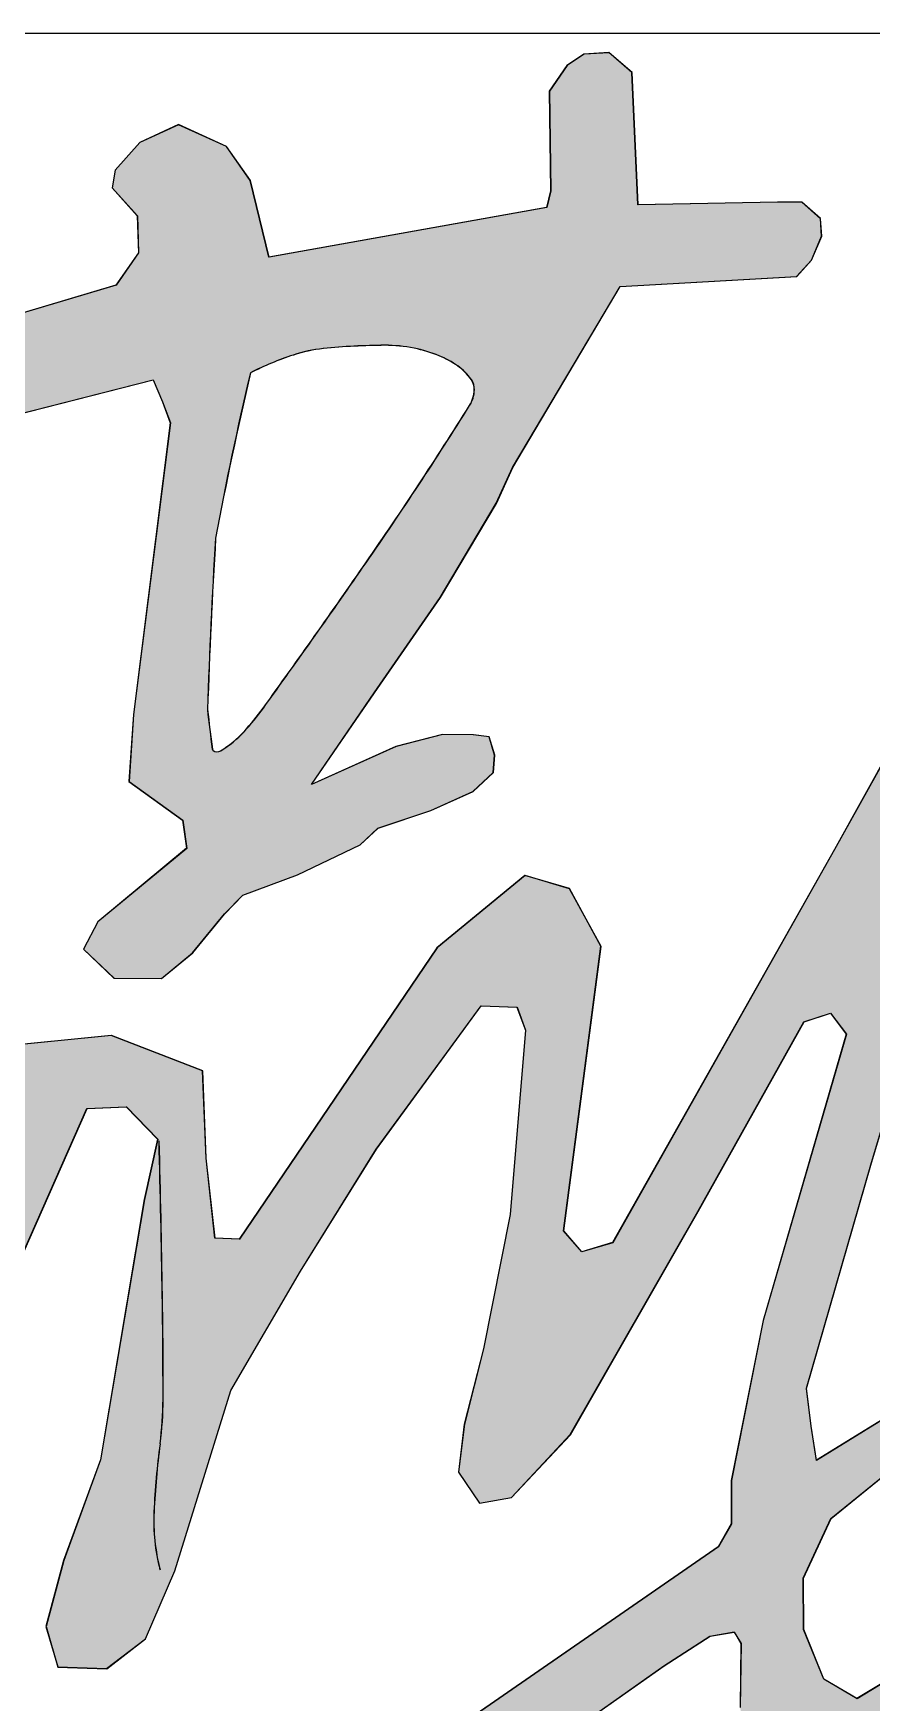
# Model space of a CAD drawing. Extents: x 695776 to 1250176, y 4443437 to 9025597.
# Drawn here: x 742089 to 742370, y 4445998 to 4446557 of the extents above; entities that cross this region are included whole.
import ezdxf

# ---------------------------------------------------------------- set-up
doc = ezdxf.new("R2010")
doc.units = 0
doc.header["$LTSCALE"] = 0.5
doc.layers.add('图框', color=7, linetype='CONTINUOUS')
doc.layers.add('签名（新）', color=7, linetype='CONTINUOUS')

# ---------------------------------------------------------------- blocks, each defined once
blk = doc.blocks.new('q')
at = {"layer": '签名（新）'}
h = blk.add_hatch(color=256, dxfattribs=at)
h.paths.add_polyline_path([(552070.1706341956, 5549788.22894026), (552071.4526398614, 5549790.539992094), (552071.7739402448, 5549790.617207082), (552072.8994370017, 5549791.289137391), (552079.2853058759, 5549793.143662048), (552089.521646445, 5549795.740240149), (552089.7783752232, 5549795.130831594), (552089.993445034, 5549794.553215956), (552088.9786474267, 5549786.513052683), (552088.8547609638, 5549784.665981692), (552090.3368787454, 5549783.595759382), (552090.4445162284, 5549782.821867153), (552087.9947229068, 5549780.79597888), (552087.6000256431, 5549780.039271601), (552088.444411368, 5549779.240172563), (552089.7516133304, 5549779.228935543), (552090.6140067702, 5549779.936152445), (552091.4889884397, 5549781.011299911), (552091.9972145321, 5549781.534098293), (552093.5032123624, 5549782.093106671), (552095.2308452026, 5549782.914136022), (552095.7259642569, 5549783.375936357), (552097.1807348179, 5549783.867347855), (552098.3447961941, 5549784.38952147), (552098.9044968337, 5549784.911558266), (552098.9416744683, 5549785.38902643), (552098.7922207172, 5549785.893695838), (552098.3565148077, 5549785.950233013), (552097.5023636926, 5549785.958640686), (552096.2198090545, 5549785.627855749), (552093.8916818029, 5549784.583508668), (552095.624421804, 5549787.111487539), (552097.445509583, 5549789.736720216), (552098.9901472128, 5549792.335685147), (552099.4378862202, 5549793.322846544), (552102.4053499218, 5549798.31652074), (552107.2761990997, 5549798.589192897), (552107.6850932062, 5549799.03764515), (552107.9623614551, 5549799.698701261), (552107.9327121937, 5549800.185281662), (552107.4158926322, 5549800.642283649), (552106.7445369225, 5549800.642132602), (552102.8990029951, 5549800.56560172), (552102.733613533, 5549804.216429424), (552102.096327411, 5549804.762372076), (552101.406125556, 5549804.720469234), (552100.9362917831, 5549804.408956546), (552100.4530242132, 5549803.704798944), (552100.4900299592, 5549800.951802869), (552100.3760755061, 5549800.497079999), (552092.7197939134, 5549799.12109373), (552092.2017641127, 5549801.235374306), (552091.5451512212, 5549802.175082724), (552090.2210261793, 5549802.777283175), (552089.1547943384, 5549802.289624014), (552088.472728913, 5549801.526750873), (552088.3904155482, 5549801.038186881), (552089.085386397, 5549800.26095893), (552089.1162035888, 5549799.24438554), (552088.4951768836, 5549798.348389772), (552072.2276123218, 5549793.521525647), (552070.784462748, 5549792.085734328), (552067.5902995735, 5549791.081144022), (552066.8548475212, 5549790.234044044), (552069.5954702429, 5549787.782592865)])
edge = h.paths.add_edge_path(flags=16)
edge.add_ellipse((552096.1702353716, 5549788.044558547), major_axis=(6.243767479501373, 6.243767479501374), ratio=0.9999999833477007, start_angle=423.37111500037224, end_angle=431.67953727741514, ccw=False)
edge.add_ellipse((552094.6137373665, 5549792.731451937), major_axis=(-2.751657987555208, 2.751657987555208), ratio=0.99999998775777, start_angle=320.8417277742424, end_angle=333.37111433245684, ccw=False)
edge.add_ellipse((552095.9874123085, 5549779.305140017), major_axis=(-12.2950545261886, 12.2950545261886), ratio=0.9999999981453631, start_angle=315.24039348658, end_angle=320.8417280595635, ccw=False)
edge.add_ellipse((552095.9310406364, 5549792.740775303), major_axis=(2.794542048953141, 2.794542048953141), ratio=0.9999999965858082, start_angle=393.4753998618278, end_angle=405.2403936339748, ccw=False)
edge.add_ellipse((552095.9439920502, 5549792.80429393), major_axis=(2.748703436282701, 2.748703436282701), ratio=0.9999999660489287, start_angle=382.83805300783195, end_angle=393.47540066661975, ccw=False)
edge.add_ellipse((552096.4452471024, 5549794.034917586), major_axis=(1.809104835516941, 1.809104835516942), ratio=0.9999999898627221, start_angle=369.71632446202653, end_angle=382.83805251322724, ccw=False)
edge.add_ellipse((552097.029087932, 5549794.860003917), major_axis=(-1.094388994511854, 1.094388994511853), ratio=0.9999999694501509, start_angle=259.9434766823282, end_angle=279.7163240897369, ccw=False)
edge.add_ellipse((552097.9146131825, 5549795.478754371), major_axis=(-0.3305149263631588, 0.3305149263631587), ratio=0.999999988924747, start_angle=223.5322718075768, end_angle=259.9434760017251, ccw=False)
edge.add_ellipse((552097.5191465922, 5549795.488887135), major_axis=(-0.6102438084720787, 0.6102438084720786), ratio=0.9999999904865648, start_angle=192.9418821944871, end_angle=223.5322717553476, ccw=False)
edge.add_ellipse((552003.2526310481, 5549854.526182629), major_axis=(-79.26003154533632, 79.2600315453363), ratio=0.9999999914704394, start_angle=190.289244986749, end_angle=192.941882236105, ccw=False)
edge.add_ellipse((551893.9579317359, 5549930.235776848), major_axis=(173.2740667950866, 173.2740667950866), ratio=0.9999999455215328, start_angle=279.1412798669598, end_angle=280.28924435440183, ccw=False)
edge.add_ellipse((552086.7265886071, 5549790.906092485), major_axis=(-5.088867349822454, 5.088867349822453), ratio=0.9999999881796081, start_angle=182.4389618698829, end_angle=189.1412804600933, ccw=False)
edge.add_ellipse((552089.8615809872, 5549788.027251199), major_axis=(-2.07922414949683, 2.079224149496829), ratio=0.9999999661160351, start_angle=166.1872807714476, end_angle=182.4389619283403, ccw=False)
edge.add_ellipse((552091.2880128172, 5549785.670751895), major_axis=(0.1314309453860791, 0.1314309453860791), ratio=0.9999999960850017, start_angle=187.7711590280619, end_angle=256.1872815879185, ccw=False)
edge.add_ellipse((552091.2053255655, 5549785.561929253), major_axis=(0.03478843628890479, 0.0347884362889048), ratio=0.9999997355634516, start_angle=142.7796400309569, end_angle=187.7711581328892, ccw=False)
edge.add_ellipse((552132.9710352474, 5549791.268009383), major_axis=(29.84195013265871, 29.84195013265871), ratio=0.999999985140225, start_angle=141.2826203440931, end_angle=142.7796513305244, ccw=False)
edge.add_ellipse((552273.6018021072, 5549780.449691352), major_axis=(-129.1781077346867, 129.1781077346867), ratio=0.9999999990229821, start_angle=41.57191551940309, end_angle=43.055135356951894, ccw=False)
edge.add_ellipse((552192.6931257008, 5549772.351091865), major_axis=(72.98604986616594, 72.98604986616596), ratio=0.999999998048919, start_angle=121.79231268398229, end_angle=124.38004587748549, ccw=False)
h = blk.add_hatch(color=256, dxfattribs=at)
h.paths.add_polyline_path([(552070.1757442112, 5549788.228101535), (552071.4577498775, 5549790.539153371), (552071.7790502609, 5549790.616368353), (552072.9045470178, 5549791.288298663), (552079.2904158916, 5549793.142823323), (552089.5267564607, 5549795.739401419), (552089.7834852393, 5549795.129992869), (552089.9985550501, 5549794.552377235), (552088.9837574426, 5549786.512213958), (552088.8598709799, 5549784.665142964), (552090.3419887616, 5549783.594920654), (552090.4496262445, 5549782.82102843), (552087.9998329225, 5549780.795140152), (552087.605135659, 5549780.038432878), (552088.4495213843, 5549779.239333834), (552089.7567233463, 5549779.228096819), (552090.6191167863, 5549779.935313717), (552091.4940984558, 5549781.010461182), (552092.0023245482, 5549781.533259564), (552093.5083223783, 5549782.092267943), (552095.2359552187, 5549782.913297294), (552095.731074273, 5549783.375097634), (552097.185844834, 5549783.866509126), (552098.3499062102, 5549784.388682747), (552098.9096068498, 5549784.910719537), (552098.9467844842, 5549785.3881877), (552098.7973307333, 5549785.892857115), (552098.3616248235, 5549785.949394285), (552097.5074737085, 5549785.957801958), (552096.2249190706, 5549785.62701702), (552093.8967918189, 5549784.582669939), (552095.6295318201, 5549787.110648815), (552097.450619599, 5549789.735881488), (552098.9952572284, 5549792.334846418), (552099.442996236, 5549793.322007815), (552102.4104599376, 5549798.315682012), (552107.2813091156, 5549798.588354167), (552107.6902032221, 5549799.036806425), (552107.9674714712, 5549799.697862536), (552107.9378222098, 5549800.184442939), (552107.4210026483, 5549800.641444924), (552106.7496469384, 5549800.641293873), (552102.9041130107, 5549800.564762996), (552102.7387235491, 5549804.215590699), (552102.1014374271, 5549804.761533347), (552101.4112355721, 5549804.719630509), (552100.9414017992, 5549804.408117818), (552100.4581342293, 5549803.703960216), (552100.4951399753, 5549800.950964141), (552100.3811855222, 5549800.496241271), (552092.7249039295, 5549799.120255005), (552092.2068741288, 5549801.234535578), (552091.5502612373, 5549802.174243999), (552090.2261361949, 5549802.77644445), (552089.1599043545, 5549802.288785285), (552088.4778389288, 5549801.525912144), (552088.3955255641, 5549801.037348152), (552089.0904964131, 5549800.260120206), (552089.121313605, 5549799.243546812), (552088.5002868997, 5549798.347551051), (552072.2327223378, 5549793.520686925), (552070.7895727641, 5549792.084895603), (552067.5954095896, 5549791.080305297), (552066.8599575373, 5549790.233205319), (552069.600580259, 5549787.78175414)])
edge = h.paths.add_edge_path(flags=16)
edge.add_ellipse((552096.1753453874, 5549788.043719823), major_axis=(6.243767475153117, 6.243767475153118), ratio=0.9999999839487206, start_angle=423.3711149851411, end_angle=431.6795372671395, ccw=False)
edge.add_ellipse((552094.6188473821, 5549792.730613208), major_axis=(-2.751657958853472, 2.751657958853472), ratio=0.9999999776857528, start_angle=320.8417274854888, end_angle=333.3711140944414, ccw=False)
edge.add_ellipse((552095.9925223243, 5549779.304301292), major_axis=(12.29505473175364, 12.29505473175364), ratio=0.9999999944432441, start_angle=405.24039369990635, end_angle=410.8417282701455, ccw=False)
edge.add_ellipse((552095.9361506525, 5549792.739936574), major_axis=(2.794542048953141, 2.794542048953141), ratio=0.9999999965858082, start_angle=393.4753998618278, end_angle=405.2403936339748, ccw=False)
edge.add_ellipse((552095.9491020661, 5549792.803455201), major_axis=(2.748703451763347, 2.748703451763348), ratio=0.9999999853263501, start_angle=382.83805261395514, end_angle=393.4754001605965, ccw=False)
edge.add_ellipse((552096.4503571183, 5549794.034078862), major_axis=(1.809104832382116, 1.809104832382116), ratio=0.9999999551421433, start_angle=369.7163248128643, end_angle=382.83805322090603, ccw=False)
edge.add_ellipse((552097.034197948, 5549794.859165192), major_axis=(1.094388962355974, 1.094388962355974), ratio=0.9999999745615669, start_angle=349.94347606437606, end_angle=369.71632466558356, ccw=False)
edge.add_ellipse((552097.9197231986, 5549795.477915643), major_axis=(0.330514921435734, 0.330514921435734), ratio=0.9999999901458613, start_angle=313.5322711956221, end_angle=349.9434758936259, ccw=False)
edge.add_ellipse((552097.5242566081, 5549795.488048406), major_axis=(-0.6102438084828274, 0.6102438084828273), ratio=0.9999999920040553, start_angle=192.9418821673046, end_angle=223.5322717119318, ccw=False)
edge.add_ellipse((552003.257741064, 5549854.525343901), major_axis=(79.26003179466889, 79.26003179466889), ratio=0.9999999974240277, start_angle=280.2892448768231, end_angle=282.9418821011942, ccw=False)
edge.add_ellipse((551893.9630417518, 5549930.234938125), major_axis=(173.2740730268519, 173.2740730268519), ratio=0.9999999106201347, start_angle=279.14127955208284, end_angle=280.28924400154, ccw=False)
edge.add_ellipse((552086.7316986232, 5549790.905253757), major_axis=(5.088867644349668, 5.088867644349669), ratio=0.9999999422991959, start_angle=272.43896170930446, end_angle=279.1412798214404, ccw=False)
edge.add_ellipse((552089.8666910029, 5549788.02641247), major_axis=(-2.079224149477811, 2.079224149477811), ratio=0.9999999839996416, start_angle=166.1872809863329, end_angle=182.4389618909126, ccw=False)
edge.add_ellipse((552091.2931228332, 5549785.66991317), major_axis=(-0.1314309490841399, 0.1314309490841398), ratio=0.999999974402319, start_angle=97.77115868722439, end_angle=166.1872804880977, ccw=False)
edge.add_ellipse((552091.2104355816, 5549785.561090528), major_axis=(0.03478843745243616, 0.03478843745243617), ratio=0.999999793430857, start_angle=142.7796453759245, end_angle=187.7711592169616, ccw=False)
edge.add_ellipse((552132.9761452633, 5549791.267170655), major_axis=(29.84195005072517, 29.84195005072518), ratio=0.9999999827297609, start_angle=141.2826202737848, end_angle=142.7796512655655, ccw=False)
edge.add_ellipse((552273.606912123, 5549780.44885263), major_axis=(-129.17810794316, 129.17810794316), ratio=0.9999999993840283, start_angle=41.571915510444626, end_angle=43.055135346631516, ccw=False)
edge.add_ellipse((552192.6982357167, 5549772.350253142), major_axis=(-72.98604946828344, 72.98604946828343), ratio=0.9999999975531433, start_angle=31.79231279952262, end_angle=34.38004599481491, ccw=False)
h = blk.add_hatch(color=256, dxfattribs=at)
h.paths.add_polyline_path([(552108.2195426634, 5549764.338238189), (552111.7702941865, 5549767.22745223), (552113.7774761104, 5549769.052604607), (552115.4364248845, 5549770.646873621), (552115.9921298398, 5549770.167478447), (552116.051190892, 5549769.823536762), (552115.6548484592, 5549767.676500745), (552113.0424672806, 5549763.227810042), (552110.1638030213, 5549760.111380043), (552108.9363760522, 5549759.372912595), (552108.0232303273, 5549759.914456971), (552107.4690141048, 5549761.284217593), (552107.4571873174, 5549762.695455465)], flags=16)
h.paths.add_polyline_path([(552075.9556549737, 5549785.093687677), (552077.516493254, 5549784.690793165), (552078.3137285553, 5549783.702407861), (552078.5614033916, 5549776.878805579), (552077.3941556632, 5549776.001320193), (552068.2368006508, 5549774.261349856), (552068.2010896987, 5549773.019665777), (552067.8652604497, 5549771.944978576), (552078.5356971167, 5549773.915186697), (552078.4414906882, 5549772.834870522), (552078.060619504, 5549770.724175828), (552075.7255592091, 5549764.656147159), (552074.5902200044, 5549761.543657118), (552073.2335152087, 5549759.980154278), (552073.0095621574, 5549758.446404758), (552073.9488045418, 5549757.831957714), (552075.2929366183, 5549758.025745003), (552076.5468776368, 5549759.592763763), (552082.0550076836, 5549764.991711113), (552083.8779314761, 5549767.694705013), (552085.7750691051, 5549771.302544124), (552087.6973089796, 5549775.644075185), (552088.7805238646, 5549775.693432141), (552089.6474744924, 5549774.797740193), (552089.2764045066, 5549773.1365397), (552088.0705251473, 5549765.960975795), (552087.0560073262, 5549763.179713016), (552086.564713996, 5549761.36001894), (552086.8943723856, 5549760.246838), (552088.2411916789, 5549760.200758461), (552089.3112036363, 5549761.021184114), (552090.1194004632, 5549762.899535516), (552091.6663623373, 5549767.8743078), (552093.5857920935, 5549771.160436239), (552095.6800483604, 5549774.526527852), (552098.572317134, 5549778.478042997), (552099.5607052281, 5549778.444226679), (552099.7947455051, 5549777.809678926), (552099.3704356633, 5549772.722347959), (552098.6341700502, 5549769.018575489), (552098.1060246578, 5549766.943860332), (552097.9463596999, 5549765.617549888), (552098.5265860674, 5549764.760585322), (552099.4082853021, 5549764.920671294), (552101.0295371754, 5549766.653582636), (552104.5546229754, 5549772.81133321), (552107.476415235, 5549778.038459075), (552108.2085089885, 5549778.279764759), (552108.645626973, 5549777.694049702), (552106.3489318512, 5549769.80095945), (552105.4705033932, 5549765.386460221), (552105.4723481761, 5549764.189787563), (552105.113877409, 5549763.558150187), (552094.1868642269, 5549756.013496106), (552090.758814896, 5549753.600816292), (552088.1732904726, 5549752.066278962), (552086.2046526029, 5549751.79948576), (552085.7966574491, 5549751.049681246), (552086.0341399333, 5549749.609501277), (552088.1161954929, 5549750.397498862), (552092.2917257496, 5549752.307254205), (552103.6137705876, 5549760.280754322), (552104.8842956122, 5549761.096517296), (552105.549596412, 5549761.211240466), (552105.7370141362, 5549760.891115234), (552105.7142936472, 5549759.132226182), (552105.9897911552, 5549757.907579469), (552106.3553775336, 5549756.996864201), (552107.8723245766, 5549756.495861216), (552109.6048972346, 5549756.885686423), (552113.0835873947, 5549760.038314098), (552114.8216171317, 5549762.078289702), (552116.7050661268, 5549766.321589583), (552117.4774915689, 5549769.394335574), (552117.4957125863, 5549769.926902038), (552116.9947717672, 5549772.029337188), (552117.708602742, 5549773.122291288), (552119.4194590647, 5549775.220553426), (552120.1987754052, 5549775.899369834), (552121.2739910696, 5549776.148424461), (552121.6626688594, 5549776.862720127), (552121.6606574231, 5549777.56439818), (552121.316380547, 5549778.147858662), (552120.6953698306, 5549778.247062639), (552119.9884075556, 5549778.115336438), (552119.2448011682, 5549777.673039556), (552117.544601008, 5549775.886237238), (552115.3368899646, 5549772.71750415), (552113.952921982, 5549770.986856537), (552112.749893297, 5549769.704855914), (552109.9759276531, 5549767.277489999), (552107.819017451, 5549765.94542767), (552107.6746637501, 5549766.88741588), (552107.5471717949, 5549767.93088006), (552109.3195769921, 5549774.089754683), (552110.8867037435, 5549779.34748281), (552112.3049554245, 5549784.341042399), (552112.1129570212, 5549785.449984777), (552111.3747060089, 5549786.263635852), (552110.5207609243, 5549786.135716232), (552109.9058977339, 5549785.638198749), (552108.3174740409, 5549782.785653217), (552102.1966641786, 5549771.947343355), (552101.3469250132, 5549771.69637133), (552100.8459598458, 5549772.273602201), (552101.8754447154, 5549780.119660115), (552101.008579255, 5549781.709571474), (552099.7792681343, 5549782.071682666), (552097.3527915021, 5549780.079286451), (552091.8996964045, 5549772.047271352), (552091.2265972632, 5549772.070300503), (552090.9828147602, 5549774.274986043), (552090.8880033378, 5549776.687125643), (552088.3675791878, 5549777.658982559), (552081.0209607765, 5549776.940145691), (552080.740963955, 5549782.523408417), (552080.1479507847, 5549785.284225444), (552078.9195747494, 5549786.231344405), (552077.8432322668, 5549787.015854556), (552076.5919947134, 5549787.294773826), (552075.6381048742, 5549787.051948544), (552075.1716000275, 5549786.084113103)])
h.paths.add_polyline_path([(552081.1018807826, 5549774.925119665), (552084.9279932284, 5549775.407923257), (552085.8708936153, 5549775.130179416), (552083.3203144207, 5549769.724744099), (552078.5178800728, 5549763.758796846), (552077.836406386, 5549763.822278704), (552077.6669660416, 5549765.223287675), (552078.6829905664, 5549767.980903622), (552079.967577783, 5549771.404412007), (552080.3255499671, 5549773.785632164)], flags=16)
h = blk.add_hatch(color=256, dxfattribs=at)
h.paths.add_polyline_path([(552108.2246526795, 5549764.33739946), (552111.7754042024, 5549767.22661351), (552113.7825861265, 5549769.051765882), (552115.4415349006, 5549770.646034893), (552115.9972398559, 5549770.166639722), (552116.0563009081, 5549769.822698037), (552115.6599584753, 5549767.675662022), (552113.0475772967, 5549763.226971313), (552110.1689130372, 5549760.110541319), (552108.9414860681, 5549759.37207387), (552108.0283403432, 5549759.913618242), (552107.4741241204, 5549761.283378865), (552107.4622973333, 5549762.694616737)], flags=16)
h.paths.add_polyline_path([(552075.9607649894, 5549785.092848956), (552077.5216032701, 5549784.689954436), (552078.3188385712, 5549783.70156914), (552078.5665134079, 5549776.87796685), (552077.3992656793, 5549776.000481464), (552068.2419106667, 5549774.260511125), (552068.2061997148, 5549773.018827048), (552067.8703704658, 5549771.944139851), (552078.5408071324, 5549773.914347968), (552078.4466007039, 5549772.834031793), (552078.0657295198, 5549770.723337099), (552075.730669225, 5549764.65530843), (552074.5953300205, 5549761.542818389), (552073.2386252248, 5549759.979315549), (552073.0146721733, 5549758.445566037), (552073.9539145579, 5549757.831118989), (552075.2980466344, 5549758.024906279), (552076.5519876529, 5549759.591925034), (552082.0601176994, 5549764.990872388), (552083.883041492, 5549767.693866285), (552085.7801791212, 5549771.301705401), (552087.7024189957, 5549775.643236456), (552088.7856338808, 5549775.692593411), (552089.6525845083, 5549774.796901464), (552089.2815145227, 5549773.135700976), (552088.0756351626, 5549765.960137066), (552087.0611173423, 5549763.178874288), (552086.5698240121, 5549761.35918022), (552086.8994824016, 5549760.24599928), (552088.2463016948, 5549760.19991974), (552089.3163136524, 5549761.020345385), (552090.1245104793, 5549762.898696788), (552091.6714723529, 5549767.873469079), (552093.5909021096, 5549771.159597514), (552095.6851583762, 5549774.525689127), (552098.5774271501, 5549778.477204274), (552099.5658152443, 5549778.443387956), (552099.7998555212, 5549777.808840198), (552099.3755456791, 5549772.721509236), (552098.6392800662, 5549769.01773676), (552098.1111346737, 5549766.943021607), (552097.951469716, 5549765.616711165), (552098.5316960828, 5549764.759746599), (552099.413395318, 5549764.919832566), (552101.0346471913, 5549766.652743906), (552104.5597329913, 5549772.810494482), (552107.4815252508, 5549778.037620352), (552108.2136190046, 5549778.278926034), (552108.6507369889, 5549777.693210973), (552106.3540418673, 5549769.800120722), (552105.4756134093, 5549765.385621493), (552105.4774581922, 5549764.188948834), (552105.118987425, 5549763.557311462), (552094.191974243, 5549756.012657383), (552090.7639249119, 5549753.599977569), (552088.1784004887, 5549752.065440234), (552086.2097626185, 5549751.798647035), (552085.8017674652, 5549751.048842518), (552086.0392499492, 5549749.608662548), (552088.1213055091, 5549750.396660139), (552092.2968357657, 5549752.306415476), (552103.6188806037, 5549760.279915594), (552104.8894056279, 5549761.095678567), (552105.5547064281, 5549761.210401737), (552105.7421241525, 5549760.890276511), (552105.7194036633, 5549759.131387454), (552105.9949011713, 5549757.906740741), (552106.3604875492, 5549756.996025476), (552107.8774345922, 5549756.495022488), (552109.6100072507, 5549756.884847694), (552113.0886974105, 5549760.03747537), (552114.8267271478, 5549762.077450973), (552116.7101761426, 5549766.320750854), (552117.4826015848, 5549769.393496855), (552117.5008226022, 5549769.926063313), (552116.9998817833, 5549772.02849846), (552117.7137127578, 5549773.12145256), (552119.4245690808, 5549775.219714697), (552120.2038854213, 5549775.898531113), (552121.2791010855, 5549776.147585737), (552121.6677788752, 5549776.861881402), (552121.665767439, 5549777.563559455), (552121.3214905629, 5549778.147019933), (552120.7004798467, 5549778.246223916), (552119.9935175712, 5549778.114497709), (552119.2499111843, 5549777.672200832), (552117.5497110238, 5549775.885398509), (552115.3419999806, 5549772.716665425), (552113.9580319977, 5549770.986017808), (552112.7550033128, 5549769.704017186), (552109.981037669, 5549767.276651274), (552107.8241274671, 5549765.944588947), (552107.679773766, 5549766.886577152), (552107.5522818108, 5549767.930041336), (552109.3246870082, 5549774.088915954), (552110.8918137596, 5549779.346644087), (552112.3100654406, 5549784.340203675), (552112.118067037, 5549785.449146057), (552111.3798160248, 5549786.262797129), (552110.5258709404, 5549786.134877502), (552109.91100775, 5549785.637360024), (552108.322584057, 5549782.784814492), (552102.2017741943, 5549771.94650463), (552101.3520350293, 5549771.695532601), (552100.8510698617, 5549772.272763472), (552101.8805547315, 5549780.11882139), (552101.013689271, 5549781.708732746), (552099.7843781505, 5549782.070843938), (552097.3579015182, 5549780.078447722), (552091.9048064206, 5549772.046432627), (552091.2317072792, 5549772.069461774), (552090.9879247763, 5549774.274147318), (552090.8931133536, 5549776.686286914), (552088.3726892039, 5549777.658143834), (552081.0260707921, 5549776.939306972), (552080.746073971, 5549782.522569688), (552080.1530608005, 5549785.283386721), (552078.9246847655, 5549786.230505676), (552077.8483422827, 5549787.015015827), (552076.597104729, 5549787.293935101), (552075.6432148903, 5549787.051109819), (552075.1767100436, 5549786.08327438)])
h.paths.add_polyline_path([(552081.1069907987, 5549774.92428094), (552084.9331032445, 5549775.407084538), (552085.8760036312, 5549775.129340693), (552083.3254244368, 5549769.723905374), (552078.5229900889, 5549763.757958118), (552077.8415164021, 5549763.821439976), (552077.6720760574, 5549765.222448952), (552078.6881005822, 5549767.980064897), (552079.9726877989, 5549771.403573278), (552080.3306599834, 5549773.784793439)], flags=16)
for p, q in [((552101.406125556, 5549804.720469234, 771.6440000000002), (552100.9362917831, 5549804.408956546, 771.6440000000002)), ((552101.4112355721, 5549804.719630509, 771.6440000000002), (552100.9414017992, 5549804.408117818, 771.6440000000002)), ((552102.096327411, 5549804.762372076, 771.6440000000002), (552101.406125556, 5549804.720469234, 771.6440000000002)), ((552102.1014374271, 5549804.761533347, 771.6440000000002), (552101.4112355721, 5549804.719630509, 771.6440000000002)), ((552102.733613533, 5549804.216429424, 771.6440000000002), (552102.096327411, 5549804.762372076, 771.6440000000002)), ((552102.7387235491, 5549804.215590699, 771.6440000000002), (552102.1014374271, 5549804.761533347, 771.6440000000002)), ((552100.9362917831, 5549804.408956546, 771.6440000000002), (552100.4530242132, 5549803.704798944, 771.6440000000002)), ((552100.9414017992, 5549804.408117818, 771.6440000000002), (552100.4581342293, 5549803.703960216, 771.6440000000002)), ((552102.8990029951, 5549800.56560172, 771.6440000000002), (552102.733613533, 5549804.216429424, 771.6440000000002)), ((552102.9041130107, 5549800.564762996, 771.6440000000002), (552102.7387235491, 5549804.215590699, 771.6440000000002)), ((552100.4530242132, 5549803.704798944, 771.6440000000002), (552100.4900299592, 5549800.951802869, 771.6440000000002)), ((552100.4581342293, 5549803.703960216, 771.6440000000002), (552100.4951399753, 5549800.950964141, 771.6440000000002)), ((552090.2210261793, 5549802.777283175, 771.6440000000002), (552089.1547943384, 5549802.289624014, 771.6440000000002)), ((552090.2261361949, 5549802.77644445, 771.6440000000002), (552089.1599043545, 5549802.288785285, 771.6440000000002)), ((552091.5451512212, 5549802.175082724, 771.6440000000002), (552090.2210261793, 5549802.777283175, 771.6440000000002)), ((552091.5502612373, 5549802.174243999, 771.6440000000002), (552090.2261361949, 5549802.77644445, 771.6440000000002)), ((552089.1547943384, 5549802.289624014, 771.6440000000002), (552088.472728913, 5549801.526750873, 771.6440000000002)), ((552089.1599043545, 5549802.288785285, 771.6440000000002), (552088.4778389288, 5549801.525912144, 771.6440000000002)), ((552092.2017641127, 5549801.235374306, 771.6440000000002), (552091.5451512212, 5549802.175082724, 771.6440000000002)), ((552092.2068741288, 5549801.234535578, 771.6440000000002), (552091.5502612373, 5549802.174243999, 771.6440000000002)), ((552088.472728913, 5549801.526750873, 771.6440000000002), (552088.3904155482, 5549801.038186881, 771.6440000000002)), ((552088.4778389288, 5549801.525912144, 771.6440000000002), (552088.3955255641, 5549801.037348152, 771.6440000000002)), ((552092.7197939134, 5549799.12109373, 771.6440000000002), (552092.2017641127, 5549801.235374306, 771.6440000000002)), ((552092.7249039295, 5549799.120255005, 771.6440000000002), (552092.2068741288, 5549801.234535578, 771.6440000000002)), ((552088.3904155482, 5549801.038186881, 771.6440000000002), (552089.085386397, 5549800.26095893, 771.6440000000002)), ((552088.3955255641, 5549801.037348152, 771.6440000000002), (552089.0904964131, 5549800.260120206, 771.6440000000002)), ((552100.4900299592, 5549800.951802869, 771.6440000000002), (552100.3760755061, 5549800.497079999, 771.6440000000002)), ((552100.4951399753, 5549800.950964141, 771.6440000000002), (552100.3811855222, 5549800.496241271, 771.6440000000002)), ((552100.3760755061, 5549800.497079999, 771.6440000000002), (552092.7197939134, 5549799.12109373, 771.6440000000002)), ((552100.3811855222, 5549800.496241271, 771.6440000000002), (552092.7249039295, 5549799.120255005, 771.6440000000002)), ((552106.7445369225, 5549800.642132602, 771.6440000000002), (552102.8990029951, 5549800.56560172, 771.6440000000002)), ((552106.7496469384, 5549800.641293873, 771.6440000000002), (552102.9041130107, 5549800.564762996, 771.6440000000002)), ((552107.4158926322, 5549800.642283649, 771.6440000000002), (552106.7445369225, 5549800.642132602, 771.6440000000002)), ((552107.4210026483, 5549800.641444924, 771.6440000000002), (552106.7496469384, 5549800.641293873, 771.6440000000002)), ((552107.9327121937, 5549800.185281662, 771.6440000000002), (552107.4158926322, 5549800.642283649, 771.6440000000002)), ((552107.9378222098, 5549800.184442939, 771.6440000000002), (552107.4210026483, 5549800.641444924, 771.6440000000002)), ((552089.085386397, 5549800.26095893, 771.6440000000002), (552089.1162035888, 5549799.24438554, 771.6440000000002)), ((552089.0904964131, 5549800.260120206, 771.6440000000002), (552089.121313605, 5549799.243546812, 771.6440000000002)), ((552107.9623614551, 5549799.698701261, 771.6440000000002), (552107.9327121937, 5549800.185281662, 771.6440000000002)), ((552107.9674714712, 5549799.697862536, 771.6440000000002), (552107.9378222098, 5549800.184442939, 771.6440000000002)), ((552107.6850932062, 5549799.03764515, 771.6440000000002), (552107.9623614551, 5549799.698701261, 771.6440000000002)), ((552107.6902032221, 5549799.036806425, 771.6440000000002), (552107.9674714712, 5549799.697862536, 771.6440000000002)), ((552089.1162035888, 5549799.24438554, 771.6440000000002), (552088.4951768836, 5549798.348389772, 771.6440000000002)), ((552089.121313605, 5549799.243546812, 771.6440000000002), (552088.5002868997, 5549798.347551051, 771.6440000000002)), ((552107.2761990997, 5549798.589192897, 771.6440000000002), (552107.6850932062, 5549799.03764515, 771.6440000000002)), ((552107.2813091156, 5549798.588354167, 771.6440000000002), (552107.6902032221, 5549799.036806425, 771.6440000000002)), ((552102.4053499218, 5549798.31652074, 771.6440000000002), (552107.2761990997, 5549798.589192897, 771.6440000000002)), ((552102.4104599376, 5549798.315682012, 771.6440000000002), (552107.2813091156, 5549798.588354167, 771.6440000000002)), ((552088.4951768836, 5549798.348389772, 771.6440000000002), (552072.2276123218, 5549793.521525647, 771.6440000000002)), ((552088.5002868997, 5549798.347551051, 771.6440000000002), (552072.2327223378, 5549793.520686925, 771.6440000000002)), ((552099.4378862202, 5549793.322846544, 771.6440000000002), (552102.4053499218, 5549798.31652074, 771.6440000000002)), ((552099.442996236, 5549793.322007815, 771.6440000000002), (552102.4104599376, 5549798.315682012, 771.6440000000002)), ((552079.2853058759, 5549793.143662048, 771.6440000000002), (552089.521646445, 5549795.740240149, 771.6440000000002)), ((552079.2904158916, 5549793.142823323, 771.6440000000002), (552089.5267564607, 5549795.739401419, 771.6440000000002)), ((552089.521646445, 5549795.740240149, 771.6440000000002), (552089.7783752232, 5549795.130831594, 771.6440000000002)), ((552089.5267564607, 5549795.739401419, 771.6440000000002), (552089.7834852393, 5549795.129992869, 771.6440000000002)), ((552089.7783752232, 5549795.130831594, 771.6440000000002), (552089.993445034, 5549794.553215956, 771.6440000000002)), ((552089.7834852393, 5549795.129992869, 771.6440000000002), (552089.9985550501, 5549794.552377235, 771.6440000000002)), ((552089.993445034, 5549794.553215956, 771.6440000000002), (552088.9786474267, 5549786.513052683, 771.6440000000002)), ((552089.9985550501, 5549794.552377235, 771.6440000000002), (552088.9837574426, 5549786.512213958, 771.6440000000002)), ((552098.9901472128, 5549792.335685147, 771.6440000000002), (552099.4378862202, 5549793.322846544, 771.6440000000002)), ((552098.9952572284, 5549792.334846418, 771.6440000000002), (552099.442996236, 5549793.322007815, 771.6440000000002)), ((552097.445509583, 5549789.736720216, 771.6440000000002), (552098.9901472128, 5549792.335685147, 771.6440000000002)), ((552097.450619599, 5549789.735881488, 771.6440000000002), (552098.9952572284, 5549792.334846418, 771.6440000000002)), ((552095.624421804, 5549787.111487539, 771.6440000000002), (552097.445509583, 5549789.736720216, 771.6440000000002)), ((552095.6295318201, 5549787.110648815, 771.6440000000002), (552097.450619599, 5549789.735881488, 771.6440000000002)), ((552093.8916818029, 5549784.583508668, 771.6440000000002), (552095.624421804, 5549787.111487539, 771.6440000000002)), ((552093.8967918189, 5549784.582669939, 771.6440000000002), (552095.6295318201, 5549787.110648815, 771.6440000000002)), ((552088.9786474267, 5549786.513052683, 771.6440000000002), (552088.8547609638, 5549784.665981692, 771.6440000000002)), ((552088.9837574426, 5549786.512213958, 771.6440000000002), (552088.8598709799, 5549784.665142964, 771.6440000000002)), ((552096.2198090545, 5549785.627855749, 771.6440000000002), (552093.8916818029, 5549784.583508668, 771.6440000000002)), ((552096.2249190706, 5549785.62701702, 771.6440000000002), (552093.8967918189, 5549784.582669939, 771.6440000000002)), ((552097.5023636926, 5549785.958640686, 771.6440000000002), (552096.2198090545, 5549785.627855749, 771.6440000000002)), ((552097.5074737085, 5549785.957801958, 771.6440000000002), (552096.2249190706, 5549785.62701702, 771.6440000000002)), ((552098.3565148077, 5549785.950233013, 771.6440000000002), (552097.5023636926, 5549785.958640686, 771.6440000000002)), ((552098.3616248235, 5549785.949394285, 771.6440000000002), (552097.5074737085, 5549785.957801958, 771.6440000000002)), ((552098.7922207172, 5549785.893695838, 771.6440000000002), (552098.3565148077, 5549785.950233013, 771.6440000000002)), ((552098.7973307333, 5549785.892857115, 771.6440000000002), (552098.3616248235, 5549785.949394285, 771.6440000000002)), ((552098.9416744683, 5549785.38902643, 771.6440000000002), (552098.7922207172, 5549785.893695838, 771.6440000000002)), ((552098.9467844842, 5549785.3881877, 771.6440000000002), (552098.7973307333, 5549785.892857115, 771.6440000000002)), ((552109.9058977339, 5549785.638198749, 771.6440000000002), (552108.3174740409, 5549782.785653217, 771.6440000000002)), ((552109.91100775, 5549785.637360024, 771.6440000000002), (552108.322584057, 5549782.784814492, 771.6440000000002)), ((552098.9044968337, 5549784.911558266, 771.6440000000002), (552098.9416744683, 5549785.38902643, 771.6440000000002)), ((552098.9096068498, 5549784.910719537, 771.6440000000002), (552098.9467844842, 5549785.3881877, 771.6440000000002)), ((552088.8547609638, 5549784.665981692, 771.6440000000002), (552090.3368787454, 5549783.595759382, 771.6440000000002)), ((552088.8598709799, 5549784.665142964, 771.6440000000002), (552090.3419887616, 5549783.594920654, 771.6440000000002)), ((552098.3447961941, 5549784.38952147, 771.6440000000002), (552098.9044968337, 5549784.911558266, 771.6440000000002)), ((552098.3499062102, 5549784.388682747, 771.6440000000002), (552098.9096068498, 5549784.910719537, 771.6440000000002)), ((552097.1807348179, 5549783.867347855, 771.6440000000002), (552098.3447961941, 5549784.38952147, 771.6440000000002)), ((552097.185844834, 5549783.866509126, 771.6440000000002), (552098.3499062102, 5549784.388682747, 771.6440000000002)), ((552095.7259642569, 5549783.375936357, 771.6440000000002), (552097.1807348179, 5549783.867347855, 771.6440000000002)), ((552095.731074273, 5549783.375097634, 771.6440000000002), (552097.185844834, 5549783.866509126, 771.6440000000002)), ((552090.3368787454, 5549783.595759382, 771.6440000000002), (552090.4445162284, 5549782.821867153, 771.6440000000002)), ((552090.3419887616, 5549783.594920654, 771.6440000000002), (552090.4496262445, 5549782.82102843, 771.6440000000002)), ((552095.2308452026, 5549782.914136022, 771.6440000000002), (552095.7259642569, 5549783.375936357, 771.6440000000002)), ((552095.2359552187, 5549782.913297294, 771.6440000000002), (552095.731074273, 5549783.375097634, 771.6440000000002)), ((552090.4445162284, 5549782.821867153, 771.6440000000002), (552087.9947229068, 5549780.79597888, 771.6440000000002)), ((552090.4496262445, 5549782.82102843, 771.6440000000002), (552087.9998329225, 5549780.795140152, 771.6440000000002)), ((552093.5032123624, 5549782.093106671, 771.6440000000002), (552095.2308452026, 5549782.914136022, 771.6440000000002)), ((552093.5083223783, 5549782.092267943, 771.6440000000002), (552095.2359552187, 5549782.913297294, 771.6440000000002)), ((552108.3174740409, 5549782.785653217, 771.6440000000002), (552102.1966641786, 5549771.947343355, 771.6440000000002)), ((552108.322584057, 5549782.784814492, 771.6440000000002), (552102.2017741943, 5549771.94650463, 771.6440000000002)), ((552091.9972145321, 5549781.534098293, 771.6440000000002), (552093.5032123624, 5549782.093106671, 771.6440000000002)), ((552092.0023245482, 5549781.533259564, 771.6440000000002), (552093.5083223783, 5549782.092267943, 771.6440000000002)), ((552099.7792681343, 5549782.071682666, 771.6440000000002), (552097.3527915021, 5549780.079286451, 771.6440000000002)), ((552099.7843781505, 5549782.070843938, 771.6440000000002), (552097.3579015182, 5549780.078447722, 771.6440000000002)), ((552101.008579255, 5549781.709571474, 771.6440000000002), (552099.7792681343, 5549782.071682666, 771.6440000000002)), ((552101.013689271, 5549781.708732746, 771.6440000000002), (552099.7843781505, 5549782.070843938, 771.6440000000002)), ((552091.4889884397, 5549781.011299911, 771.6440000000002), (552091.9972145321, 5549781.534098293, 771.6440000000002)), ((552091.4940984558, 5549781.010461182, 771.6440000000002), (552092.0023245482, 5549781.533259564, 771.6440000000002)), ((552101.8754447154, 5549780.119660115, 771.6440000000002), (552101.008579255, 5549781.709571474, 771.6440000000002)), ((552101.8805547315, 5549780.11882139, 771.6440000000002), (552101.013689271, 5549781.708732746, 771.6440000000002)), ((552090.6140067702, 5549779.936152445, 771.6440000000002), (552091.4889884397, 5549781.011299911, 771.6440000000002)), ((552090.6191167863, 5549779.935313717, 771.6440000000002), (552091.4940984558, 5549781.010461182, 771.6440000000002)), ((552087.9947229068, 5549780.79597888, 771.6440000000002), (552087.6000256431, 5549780.039271601, 771.6440000000002)), ((552087.9998329225, 5549780.795140152, 771.6440000000002), (552087.605135659, 5549780.038432878, 771.6440000000002)), ((552097.3527915021, 5549780.079286451, 771.6440000000002), (552091.8996964045, 5549772.047271352, 771.6440000000002)), ((552097.3579015182, 5549780.078447722, 771.6440000000002), (552091.9048064206, 5549772.046432627, 771.6440000000002)), ((552100.8459598458, 5549772.273602201, 771.6440000000002), (552101.8754447154, 5549780.119660115, 771.6440000000002)), ((552100.8510698617, 5549772.272763472, 771.6440000000002), (552101.8805547315, 5549780.11882139, 771.6440000000002)), ((552087.6000256431, 5549780.039271601, 771.6440000000002), (552088.444411368, 5549779.240172563, 771.6440000000002)), ((552087.605135659, 5549780.038432878, 771.6440000000002), (552088.4495213843, 5549779.239333834, 771.6440000000002)), ((552089.7516133304, 5549779.228935543, 771.6440000000002), (552090.6140067702, 5549779.936152445, 771.6440000000002)), ((552089.7567233463, 5549779.228096819, 771.6440000000002), (552090.6191167863, 5549779.935313717, 771.6440000000002)), ((552088.444411368, 5549779.240172563, 771.6440000000002), (552089.7516133304, 5549779.228935543, 771.6440000000002)), ((552088.4495213843, 5549779.239333834, 771.6440000000002), (552089.7567233463, 5549779.228096819, 771.6440000000002)), ((552109.3195769921, 5549774.089754683, 771.6440000000002), (552110.8867037435, 5549779.34748281, 771.6440000000002)), ((552109.3246870082, 5549774.088915954, 771.6440000000002), (552110.8918137596, 5549779.346644087, 771.6440000000002)), ((552095.6800483604, 5549774.526527852, 771.6440000000002), (552098.572317134, 5549778.478042997, 771.6440000000002)), ((552095.6851583762, 5549774.525689127, 771.6440000000002), (552098.5774271501, 5549778.477204274, 771.6440000000002)), ((552098.572317134, 5549778.478042997, 771.6440000000002), (552099.5607052281, 5549778.444226679, 771.6440000000002)), ((552098.5774271501, 5549778.477204274, 771.6440000000002), (552099.5658152443, 5549778.443387956, 771.6440000000002)), ((552099.5607052281, 5549778.444226679, 771.6440000000002), (552099.7947455051, 5549777.809678926, 771.6440000000002)), ((552099.5658152443, 5549778.443387956, 771.6440000000002), (552099.7998555212, 5549777.808840198, 771.6440000000002)), ((552107.476415235, 5549778.038459075, 771.6440000000002), (552108.2085089885, 5549778.279764759, 771.6440000000002)), ((552107.4815252508, 5549778.037620352, 771.6440000000002), (552108.2136190046, 5549778.278926034, 771.6440000000002)), ((552108.2085089885, 5549778.279764759, 771.6440000000002), (552108.645626973, 5549777.694049702, 771.6440000000002)), ((552108.2136190046, 5549778.278926034, 771.6440000000002), (552108.6507369889, 5549777.693210973, 771.6440000000002)), ((552099.7947455051, 5549777.809678926, 771.6440000000002), (552099.3704356633, 5549772.722347959, 771.6440000000002)), ((552099.7998555212, 5549777.808840198, 771.6440000000002), (552099.3755456791, 5549772.721509236, 771.6440000000002)), ((552104.5546229754, 5549772.81133321, 771.6440000000002), (552107.476415235, 5549778.038459075, 771.6440000000002)), ((552104.5597329913, 5549772.810494482, 771.6440000000002), (552107.4815252508, 5549778.037620352, 771.6440000000002)), ((552088.3675791878, 5549777.658982559, 771.6440000000002), (552081.0209607765, 5549776.940145691, 771.6440000000002)), ((552088.3726892039, 5549777.658143834, 771.6440000000002), (552081.0260707921, 5549776.939306972, 771.6440000000002)), ((552090.8880033378, 5549776.687125643, 771.6440000000002), (552088.3675791878, 5549777.658982559, 771.6440000000002)), ((552090.8931133536, 5549776.686286914, 771.6440000000002), (552088.3726892039, 5549777.658143834, 771.6440000000002)), ((552108.645626973, 5549777.694049702, 771.6440000000002), (552106.3489318512, 5549769.80095945, 771.6440000000002)), ((552108.6507369889, 5549777.693210973, 771.6440000000002), (552106.3540418673, 5549769.800120722, 771.6440000000002)), ((552090.9828147602, 5549774.274986043, 771.6440000000002), (552090.8880033378, 5549776.687125643, 771.6440000000002)), ((552090.9879247763, 5549774.274147318, 771.6440000000002), (552090.8931133536, 5549776.686286914, 771.6440000000002)), ((552085.7750691051, 5549771.302544124, 771.6440000000002), (552087.6973089796, 5549775.644075185, 771.6440000000002)), ((552085.7801791212, 5549771.301705401, 771.6440000000002), (552087.7024189957, 5549775.643236456, 771.6440000000002)), ((552087.6973089796, 5549775.644075185, 771.6440000000002), (552088.7805238646, 5549775.693432141, 771.6440000000002)), ((552087.7024189957, 5549775.643236456, 771.6440000000002), (552088.7856338808, 5549775.692593411, 771.6440000000002)), ((552088.7805238646, 5549775.693432141, 771.6440000000002), (552089.6474744924, 5549774.797740193, 771.6440000000002)), ((552088.7856338808, 5549775.692593411, 771.6440000000002), (552089.6525845083, 5549774.796901464, 771.6440000000002)), ((552089.6474744924, 5549774.797740193, 771.6440000000002), (552089.2764045066, 5549773.1365397, 771.6440000000002)), ((552089.6525845083, 5549774.796901464, 771.6440000000002), (552089.2815145227, 5549773.135700976, 771.6440000000002)), ((552093.5857920935, 5549771.160436239, 771.6440000000002), (552095.6800483604, 5549774.526527852, 771.6440000000002)), ((552091.2265972632, 5549772.070300503, 771.6440000000002), (552090.9828147602, 5549774.274986043, 771.6440000000002)), ((552091.2317072792, 5549772.069461774, 771.6440000000002), (552090.9879247763, 5549774.274147318, 771.6440000000002)), ((552093.5909021096, 5549771.159597514, 771.6440000000002), (552095.6851583762, 5549774.525689127, 771.6440000000002)), ((552107.5471717949, 5549767.93088006, 771.6440000000002), (552109.3195769921, 5549774.089754683, 771.6440000000002)), ((552107.5522818108, 5549767.930041336, 771.6440000000002), (552109.3246870082, 5549774.088915954, 771.6440000000002)), ((552089.2764045066, 5549773.1365397, 771.6440000000002), (552088.0705251473, 5549765.960975795, 771.6440000000002)), ((552089.2815145227, 5549773.135700976, 771.6440000000002), (552088.0756351626, 5549765.960137066, 771.6440000000002)), ((552099.3704356633, 5549772.722347959, 771.6440000000002), (552098.6341700502, 5549769.018575489, 771.6440000000002)), ((552099.3755456791, 5549772.721509236, 771.6440000000002), (552098.6392800662, 5549769.01773676, 771.6440000000002)), ((552101.0295371754, 5549766.653582636, 771.6440000000002), (552104.5546229754, 5549772.81133321, 771.6440000000002)), ((552101.0346471913, 5549766.652743906, 771.6440000000002), (552104.5597329913, 5549772.810494482, 771.6440000000002)), ((552101.3469250132, 5549771.69637133, 771.6440000000002), (552100.8459598458, 5549772.273602201, 771.6440000000002)), ((552101.3520350293, 5549771.695532601, 771.6440000000002), (552100.8510698617, 5549772.272763472, 771.6440000000002)), ((552091.8996964045, 5549772.047271352, 771.6440000000002), (552091.2265972632, 5549772.070300503, 771.6440000000002)), ((552091.9048064206, 5549772.046432627, 771.6440000000002), (552091.2317072792, 5549772.069461774, 771.6440000000002)), ((552102.1966641786, 5549771.947343355, 771.6440000000002), (552101.3469250132, 5549771.69637133, 771.6440000000002)), ((552102.2017741943, 5549771.94650463, 771.6440000000002), (552101.3520350293, 5549771.695532601, 771.6440000000002)), ((552091.6663623373, 5549767.8743078, 771.6440000000002), (552093.5857920935, 5549771.160436239, 771.6440000000002)), ((552091.6714723529, 5549767.873469079, 771.6440000000002), (552093.5909021096, 5549771.159597514, 771.6440000000002)), ((552106.3489318512, 5549769.80095945, 771.6440000000002), (552105.4705033932, 5549765.386460221, 771.6440000000002)), ((552106.3540418673, 5549769.800120722, 771.6440000000002), (552105.4756134093, 5549765.385621493, 771.6440000000002)), ((552098.6341700502, 5549769.018575489, 771.6440000000002), (552098.1060246578, 5549766.943860332, 771.6440000000002)), ((552098.6392800662, 5549769.01773676, 771.6440000000002), (552098.1111346737, 5549766.943021607, 771.6440000000002)), ((552090.1194004632, 5549762.899535516, 771.6440000000002), (552091.6663623373, 5549767.8743078, 771.6440000000002)), ((552090.1245104793, 5549762.898696788, 771.6440000000002), (552091.6714723529, 5549767.873469079, 771.6440000000002)), ((552107.6746637501, 5549766.88741588, 771.6440000000002), (552107.5471717949, 5549767.93088006, 771.6440000000002)), ((552107.679773766, 5549766.886577152, 771.6440000000002), (552107.5522818108, 5549767.930041336, 771.6440000000002)), ((552109.9759276531, 5549767.277489999, 771.6440000000002), (552107.819017451, 5549765.94542767, 771.6440000000002)), ((552109.981037669, 5549767.276651274, 771.6440000000002), (552107.8241274671, 5549765.944588947, 771.6440000000002)), ((552108.2195426634, 5549764.338238189, 771.6440000000002), (552111.7702941865, 5549767.22745223, 771.6440000000002)), ((552108.2246526795, 5549764.33739946, 771.6440000000002), (552111.7754042024, 5549767.22661351, 771.6440000000002)), ((552098.1060246578, 5549766.943860332, 771.6440000000002), (552097.9463596999, 5549765.617549888, 771.6440000000002)), ((552098.1111346737, 5549766.943021607, 771.6440000000002), (552097.951469716, 5549765.616711165, 771.6440000000002)), ((552107.819017451, 5549765.94542767, 771.6440000000002), (552107.6746637501, 5549766.88741588, 771.6440000000002)), ((552107.8241274671, 5549765.944588947, 771.6440000000002), (552107.679773766, 5549766.886577152, 771.6440000000002)), ((552099.4082853021, 5549764.920671294, 771.6440000000002), (552101.0295371754, 5549766.653582636, 771.6440000000002)), ((552099.413395318, 5549764.919832566, 771.6440000000002), (552101.0346471913, 5549766.652743906, 771.6440000000002)), ((552088.0705251473, 5549765.960975795, 771.6440000000002), (552087.0560073262, 5549763.179713016, 771.6440000000002)), ((552088.0756351626, 5549765.960137066, 771.6440000000002), (552087.0611173423, 5549763.178874288, 771.6440000000002)), ((552097.9463596999, 5549765.617549888, 771.6440000000002), (552098.5265860674, 5549764.760585322, 771.6440000000002)), ((552097.951469716, 5549765.616711165, 771.6440000000002), (552098.5316960828, 5549764.759746599, 771.6440000000002)), ((552105.4705033932, 5549765.386460221, 771.6440000000002), (552105.4723481761, 5549764.189787563, 771.6440000000002)), ((552105.4756134093, 5549765.385621493, 771.6440000000002), (552105.4774581922, 5549764.188948834, 771.6440000000002)), ((552098.5265860674, 5549764.760585322, 771.6440000000002), (552099.4082853021, 5549764.920671294, 771.6440000000002)), ((552098.5316960828, 5549764.759746599, 771.6440000000002), (552099.413395318, 5549764.919832566, 771.6440000000002)), ((552105.4723481761, 5549764.189787563, 771.6440000000002), (552105.113877409, 5549763.558150187, 771.6440000000002)), ((552105.4774581922, 5549764.188948834, 771.6440000000002), (552105.118987425, 5549763.557311462, 771.6440000000002)), ((552107.4571873174, 5549762.695455465, 771.6440000000002), (552108.2195426634, 5549764.338238189, 771.6440000000002)), ((552107.4622973333, 5549762.694616737, 771.6440000000002), (552108.2246526795, 5549764.33739946, 771.6440000000002)), ((552105.113877409, 5549763.558150187, 771.6440000000002), (552094.1868642269, 5549756.013496106, 771.6440000000002)), ((552105.118987425, 5549763.557311462, 771.6440000000002), (552094.191974243, 5549756.012657383, 771.6440000000002)), ((552087.0560073262, 5549763.179713016, 771.6440000000002), (552086.564713996, 5549761.36001894, 771.6440000000002)), ((552087.0611173423, 5549763.178874288, 771.6440000000002), (552086.5698240121, 5549761.35918022, 771.6440000000002)), ((552089.3112036363, 5549761.021184114, 771.6440000000002), (552090.1194004632, 5549762.899535516, 771.6440000000002)), ((552089.3163136524, 5549761.020345385, 771.6440000000002), (552090.1245104793, 5549762.898696788, 771.6440000000002)), ((552107.4690141048, 5549761.284217593, 771.6440000000002), (552107.4571873174, 5549762.695455465, 771.6440000000002)), ((552107.4741241204, 5549761.283378865, 771.6440000000002), (552107.4622973333, 5549762.694616737, 771.6440000000002)), ((552086.564713996, 5549761.36001894, 771.6440000000002), (552086.8943723856, 5549760.246838, 771.6440000000002)), ((552086.5698240121, 5549761.35918022, 771.6440000000002), (552086.8994824016, 5549760.24599928, 771.6440000000002)), ((552104.8842956122, 5549761.096517296, 771.6440000000002), (552105.549596412, 5549761.211240466, 771.6440000000002)), ((552104.8894056279, 5549761.095678567, 771.6440000000002), (552105.5547064281, 5549761.210401737, 771.6440000000002)), ((552105.549596412, 5549761.211240466, 771.6440000000002), (552105.7370141362, 5549760.891115234, 771.6440000000002)), ((552105.5547064281, 5549761.210401737, 771.6440000000002), (552105.7421241525, 5549760.890276511, 771.6440000000002)), ((552108.0232303273, 5549759.914456971, 771.6440000000002), (552107.4690141048, 5549761.284217593, 771.6440000000002)), ((552108.0283403432, 5549759.913618242, 771.6440000000002), (552107.4741241204, 5549761.283378865, 771.6440000000002)), ((552088.2411916789, 5549760.200758461, 771.6440000000002), (552089.3112036363, 5549761.021184114, 771.6440000000002)), ((552088.2463016948, 5549760.19991974, 771.6440000000002), (552089.3163136524, 5549761.020345385, 771.6440000000002)), ((552103.6137705876, 5549760.280754322, 771.6440000000002), (552104.8842956122, 5549761.096517296, 771.6440000000002)), ((552103.6188806037, 5549760.279915594, 771.6440000000002), (552104.8894056279, 5549761.095678567, 771.6440000000002)), ((552105.7370141362, 5549760.891115234, 771.6440000000002), (552105.7142936472, 5549759.132226182, 771.6440000000002)), ((552105.7421241525, 5549760.890276511, 771.6440000000002), (552105.7194036633, 5549759.131387454, 771.6440000000002)), ((552092.2917257496, 5549752.307254205, 771.6440000000002), (552103.6137705876, 5549760.280754322, 771.6440000000002)), ((552092.2968357657, 5549752.306415476, 771.6440000000002), (552103.6188806037, 5549760.279915594, 771.6440000000002)), ((552086.8943723856, 5549760.246838, 771.6440000000002), (552088.2411916789, 5549760.200758461, 771.6440000000002)), ((552086.8994824016, 5549760.24599928, 771.6440000000002), (552088.2463016948, 5549760.19991974, 771.6440000000002)), ((552108.9363760522, 5549759.372912595, 771.6440000000002), (552108.0232303273, 5549759.914456971, 771.6440000000002)), ((552108.9414860681, 5549759.37207387, 771.6440000000002), (552108.0283403432, 5549759.913618242, 771.6440000000002)), ((552110.1638030213, 5549760.111380043, 771.6440000000002), (552108.9363760522, 5549759.372912595, 771.6440000000002)), ((552110.1689130372, 5549760.110541319, 771.6440000000002), (552108.9414860681, 5549759.37207387, 771.6440000000002))]:
    blk.add_line(p, q, dxfattribs=at)
for centre, major_axis, ratio, start_param, end_param in [((552095.9874123085, 5549779.305140017, 771.6440000000002), (-12.29505403169238, 12.29505403169238), 0.9999999924129073, -0.7812025083841853, -0.6834407776377239), ((552095.9925223243, 5549779.304301292, 771.6440000000002), (-12.29505430349985, 12.29505430349986), 0.9999999981034873, -0.7812025055723483, -0.6834407748736068), ((552095.9310406364, 5549792.740775303, 771.6440000000002), (-2.794542081843846, 2.794542081843846), 0.9999999965930785, -0.9865403839803611, -0.7812025063372545), ((552095.9361506525, 5549792.739936574, 771.6440000000002), (-2.794542081843846, 2.794542081843846), 0.9999999965930785, -0.9865403839803611, -0.7812025063372545), ((552096.1702353716, 5549788.044558547, 771.6440000000002), (-6.243767362334235, 6.243767362334236), 0.9999999953257678, -0.4647617279520209, -0.3197524014758413), ((552096.1753453874, 5549788.043719823, 771.6440000000002), (-6.24376734209653, 6.243767342096531), 0.999999987712433, -0.464761731000207, -0.3197524035374919), ((552094.6137373665, 5549792.731451937, 771.6440000000002), (2.751658016855686, 2.751658016855686), 0.9999999908812177, 0.8873555573542258, 1.106034604571168), ((552094.6188473821, 5549792.730613208, 771.6440000000002), (-2.751657980171202, 2.751657980171202), 0.999999992158324, -0.6834407778151118, -0.4647617294251405), ((552095.9439920502, 5549792.80429393, 771.6440000000002), (2.748703446985899, 2.748703446985899), 0.9999999591200135, 0.398599222407131, 0.5842559629820624), ((552095.9491020661, 5549792.803455201, 771.6440000000002), (2.748703447907935, 2.748703447907935), 0.9999999858352157, 0.3985992126321688, 0.5842559512319246), ((552096.4452471024, 5549794.034917586, 771.6440000000002), (1.809104833553379, 1.809104833553379), 0.9999999786484141, 0.1695818549212086, 0.3985992151265776), ((552096.4503571183, 5549794.034078862, 771.6440000000002), (1.809104828156789, 1.809104828156789), 0.9999999389998849, 0.1695818614424264, 0.3985992293088851), ((552192.6931257008, 5549772.351091865, 771.6440000000002), (-72.98604956855084, 72.98604956855084), 0.9999999993793866, 0.5548805343170153, 0.6000449988156289), ((552192.6982357167, 5549772.350253142, 771.6440000000002), (-72.98604957599008, 72.98604957599008), 0.9999999992143112, 0.5548805343878507, 0.6000449989377228), ((552097.029087932, 5549794.860003917, 771.6440000000002), (-1.094388992841454, 1.094388992841454), 0.9999999708693366, 4.536869537029887, 4.881970827423124), ((552097.034197948, 5549794.859165192, 771.6440000000002), (1.094388962355974, 1.094388962355973), 0.999999974561566, 6.10766585319733, 6.452767163786757), ((552097.9146131825, 5549795.478754371, 771.6440000000002), (-0.3305149263631588, 0.3305149263631589), 0.9999999889247467, 3.90137412750511, 4.536869525308969), ((552097.9197231986, 5549795.477915643, 771.6440000000002), (0.330514921435734, 0.3305149214357339), 0.9999999901458612, 5.472170443619384, 6.107665850217177), ((552097.5191465922, 5549795.488887135, 771.6440000000002), (-0.6102438084720786, 0.6102438084720787), 0.999999990486565, 3.367471109288823, 3.901374126593541), ((552097.5242566081, 5549795.488048406, 771.6440000000002), (-0.6102438084828273, 0.6102438084828274), 0.9999999920040552, 3.367471108814398, 3.901374125835791), ((552003.2526310481, 5549854.526182629, 771.6440000000002), (-79.26003153974024, 79.26003153974027), 0.9999999920299222, 3.32117385603314, 3.367471109888781), ((552003.257741064, 5549854.525343901, 771.6440000000002), (88.97020648281355, 68.18070391505437), 0.9999999683166824, -1.25968879767608, -1.213391545243502), ((552273.6018021072, 5549780.449691352, 771.6440000000002), (129.1781089388076, 129.1781089388076), 0.9999999991505907, 2.296363128085038, 2.32225019765458), ((552273.606912123, 5549780.44885263, 771.6440000000002), (129.1781088195271, 129.178108819527), 0.9999999993212585, 2.29636312817387, 2.322250197747629), ((551893.9579317359, 5549930.235776848, 771.6440000000002), (-173.2740569911213, 173.2740569911214), 0.999999986955182, 3.301138095728478, 3.321173856923797), ((551893.9630417518, 5549930.234938125, 771.6440000000002), (-124.0202026887353, 211.3451847413475), 0.9999999791743144, 3.555869165331168, 3.575904926544956), ((552132.9710352474, 5549791.268009383, 771.6440000000002), (-29.84195114161012, 29.84195114161013), 0.9999999960678128, 0.8950505833800859, 0.9211787029863241), ((552132.9761452633, 5549791.267170655, 771.6440000000002), (-29.84195272779355, 29.84195272779355), 0.999999975154278, 0.8950505934002102, 0.921178712958926), ((552086.7265886071, 5549790.906092485, 771.6440000000002), (-5.088867346781375, 5.088867346781376), 0.9999999020361331, 3.184160572259096, 3.3011381089332), ((552086.7316986232, 5549790.905253757, 771.6440000000002), (5.088867660350246, 5.088867660350245), 0.9999999395165814, 4.754956892276945, 4.871934410926151), ((552089.8615809872, 5549788.027251199, 771.6440000000002), (-2.079224149452874, 2.079224149452874), 0.9999999675427556, 2.900515224661061, 3.18416056950946), ((552089.8666910029, 5549788.02641247, 771.6440000000002), (-2.079224149477811, 2.079224149477811), 0.9999999839996411, 2.900515228148478, 3.184160568916885), ((552091.2053255655, 5549785.561929253, 771.6440000000002), (0.03478843628890479, 0.03478843628890478), 0.9999997355634516, 2.491974823352496, 3.277224949701845), ((552091.2104355816, 5549785.561090528, 771.6440000000002), (0.03478843745243618, 0.03478843745243617), 0.9999997934308569, 2.491974916639779, 3.277224968622477), ((552091.2880128172, 5549785.670751895, 771.6440000000002), (0.1314309453860791, 0.131430945386079), 0.9999999960850017, 3.277224965325555, 4.471311565443024), ((552091.2931228332, 5549785.66991317, 771.6440000000002), (-0.1314309490841398, 0.1314309490841398), 0.9999999744023188, 1.706428632581924, 2.900515219452633), ((551718.0387002425, 5549764.725657043, 771.6440000000002), (262.8900110139062, 262.8900110139062), 0.9999999993136416, 5.513276215451299, 5.524775531145748), ((551718.0438102584, 5549764.724818318, 771.6440000000002), (-262.8900132655834, 262.8900132655835), 0.9999999998158335, 3.942479889090373, 3.953979204784599), ((551924.2673701413, 5549767.920203244, 771.6440000000002), (117.0468262931345, 117.0468262931345), 0.9999999998354041, 5.496042369958124, 5.513276215730267), ((551924.2724801572, 5549767.919364516, 771.6440000000002), (117.0468268264598, 117.0468268264598), 0.999999999811981, 5.496042369944147, 5.513276215725934), ((552080.3579043077, 5549767.647860296, 771.6440000000002), (6.673983689609602, 6.673983689609601), 0.9999999991810282, 5.365330067500879, 5.496042369240275), ((552080.3630143238, 5549767.647021571, 771.6440000000002), (6.673983699033767, 6.673983699033766), 0.9999999986110747, 5.365330067408289, 5.496042369549879), ((552111.4645118549, 5549763.503303047, 771.6440000000002), (15.51608613344896, 15.51608613344896), 0.9999999994142109, 2.223737414144288, 2.309429676685737), ((552111.469621871, 5549763.502464324, 771.6440000000002), (15.51608624852168, 15.51608624852167), 0.999999996573574, 2.223737413054887, 2.309429675276669), ((552094.927559535, 5549764.277214784, 771.6440000000002), (-3.80989686911654, 3.809896869116542), 0.9999999997645503, 0.7386333501469946, 1.038785910480393), ((552094.9326695509, 5549764.276376059, 771.6440000000002), (-3.809896877320353, 3.809896877320353), 0.9999999990053707, 0.7386333502503044, 1.038785910821954)]:
    blk.add_ellipse(centre, major_axis=major_axis, ratio=ratio, start_param=start_param, end_param=end_param, dxfattribs=at)

msp = doc.modelspace()

# ---------------------------------------------------------------- linework, layer by layer
at = {"layer": '图框', "color": 7}
msp.add_line((743460.3741606352, 4446556.873485048), (737460.3741606352, 4446556.873485048), dxfattribs=at)

# ---------------------------------------------------------------- block references
at = {"layer": '签名（新）', "xscale": 12.137451171875, "yscale": 12.137451171875, "zscale": 12.137451171875}
msp.add_blockref('q', (-5958830.537398725, -62913933.89605302, -9365.791372070315), dxfattribs=at)

doc.saveas('drawing.dxf')
